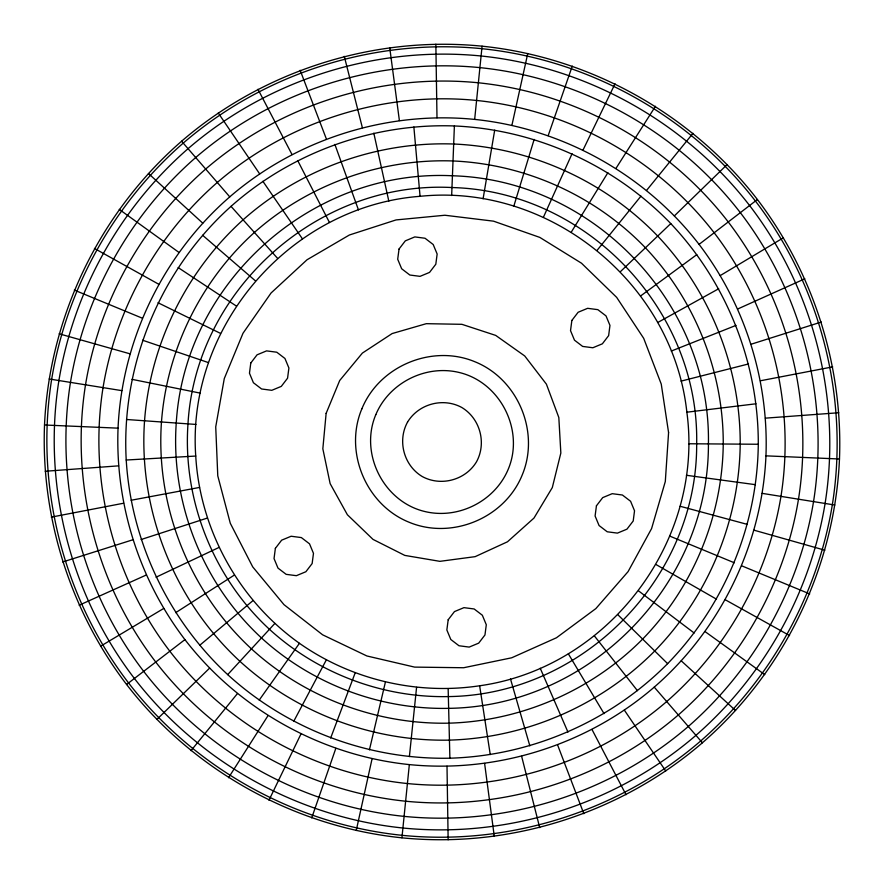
<?xml version="1.0" encoding="UTF-8"?>
<svg xmlns="http://www.w3.org/2000/svg" width="884" height="884" viewBox="0 0 884 884"><rect width="100%" height="100%" fill="white"/><g stroke="black" fill="none" stroke-linecap="round" stroke-linejoin="round"><path stroke-width="1.33" d="M126.224 460.023C120.887 365.225 160.347 269.731 231.033 206.348C291.808 152.346 373.136 123.075 454.387 125.959C535.616 129.44 614.402 164.999 670.768 223.586C726.692 282.604 758.549 362.948 758.284 444.254C757.4 525.549 724.394 605.429 667.63 663.652C610.446 721.432 531.162 755.853 449.89 758.196C368.606 759.909 287.698 729.488 227.696 674.625C168.115 619.308 131.163 541.174 126.224 460.023L195.74 456.056C200.005 529.969 239.056 600.457 299.444 643.298C351.324 679.752 416.939 695.211 479.636 685.774C608.347 667.74 704.36 540.986 686.857 412.198C672.956 282.979 549.34 182.944 420.066 196.314C290.46 206.06 186.524 326.417 195.74 456.056M451.658 195.519L454.387 125.959M44.52 425.005C49.294 316.837 99.837 212.204 181.596 141.219C263.554 70.466 374.341 35.426 482.078 46.178C589.783 57.239 691.299 113.782 757.411 199.519C813.656 273.267 843.082 366.319 839.48 458.995C834.706 567.163 784.163 671.796 702.404 742.781C620.446 813.534 509.659 848.574 401.922 837.822C294.217 826.761 192.701 770.218 126.589 684.481C70.344 610.734 40.918 517.681 44.52 425.005L118.047 428.154C121.948 339.997 163.142 254.714 229.763 196.867C296.56 139.197 386.861 110.644 474.664 119.406C562.445 128.423 645.176 174.502 699.067 244.382C744.903 304.483 768.881 380.319 765.953 455.846C762.052 544.003 720.858 629.286 654.237 687.133C587.44 744.803 497.139 773.356 409.336 764.594C321.555 755.577 238.824 709.498 184.933 639.618C139.097 579.517 115.119 503.681 118.047 428.154M401.922 837.822L409.336 764.594M474.664 119.406L482.078 46.178M409.391 756.605L416.574 687.354M483.095 198.778L494.697 130.136M356.241 830.496L372.109 758.627M511.891 125.373L527.759 53.504M369.424 749.853L385.402 682.083M513.858 206.038L534.146 139.429M311.721 817.91L335.821 748.372M548.179 135.628L572.279 66.09M330.66 738.041L355.169 672.879M543.45 217.166L572.081 153.694M268.957 800.241L300.969 733.974M583.031 150.026L615.043 83.759M293.709 721.377L326.351 659.873M571.362 231.984L607.883 172.7M228.536 777.732L268.029 715.62M615.971 168.38L655.464 106.268M259.211 700.117L299.444 643.298M597.164 250.249L640.955 196.126M191.01 750.682L237.442 693.575M646.558 190.425L692.99 133.318M227.696 674.625L274.869 623.419M156.866 719.454L209.618 668.127M674.381 215.873L727.134 164.546M620.402 271.664L670.768 223.586M199.707 645.309L253.045 600.556M126.589 684.481L184.933 639.618M699.067 244.382L757.411 199.519M640.723 295.875L696.813 254.636M175.706 612.656L234.326 575.086M100.566 646.226L163.728 608.446M720.272 275.554L783.434 237.774M657.784 322.483L718.681 288.759M156.059 577.208L219.011 547.439M79.162 605.209L146.291 575.009M804.838 278.791L737.709 308.991M671.288 351.058L736.007 325.389M141.12 539.527L207.353 518.057M132.854 539.781L62.676 561.981M751.146 344.219L821.324 322.019M681.034 381.126L748.505 363.954M51.305 517.129L123.583 503.228M760.417 380.772L832.695 366.871M131.119 500.256L199.552 487.427M686.857 412.198L755.975 403.789M45.228 471.26L118.633 465.846M765.367 418.154L838.772 412.74M688.658 443.757L758.284 444.254M765.953 455.846L839.48 458.995M126.511 419.491L195.961 424.442M686.415 475.283L755.4 484.675M49.172 378.971L121.848 390.64M762.152 493.36L834.827 505.029M131.981 379.335L200.226 393.126M680.15 506.267L747.367 524.4M59.151 333.798L129.981 353.81M754.019 530.19L824.849 550.202M142.545 340.207L208.458 362.606M74.3 290.085L142.324 318.185M669.973 536.19L734.317 562.777M741.676 565.815L809.7 593.915M158.015 302.748L220.525 333.401M94.422 248.426L158.722 284.228M725.278 599.772L789.578 635.574M656.061 564.567L716.482 599.164M178.159 267.576L236.238 305.963M119.241 209.375L178.955 252.415M705.045 631.585L764.759 674.625M638.624 590.932L694.128 632.977M202.624 235.266L255.321 280.769M148.435 173.485L202.745 223.155M681.255 660.845L735.565 710.515M617.971 614.855L667.63 663.652M277.465 258.227L231.033 206.348M181.596 141.219L229.763 196.867M654.237 687.133L702.404 742.781M594.413 635.939L637.441 690.68M262.891 181.308L302.317 238.691M218.271 113.019L259.664 173.883M624.336 710.117L665.729 770.981M568.368 653.84L604.037 713.631M257.973 89.273L292.018 154.523M591.982 729.477L626.027 794.727M297.698 160.545L329.467 222.503M540.234 668.26L567.97 732.118M300.173 70.289L326.406 139.053M557.594 744.947L583.827 813.711M334.881 144.401L358.462 209.917M510.499 678.967L529.836 745.853M344.285 56.344L362.363 127.683M521.637 756.317L539.715 827.656M373.81 133.153L388.827 201.132M479.636 685.774L490.255 754.582M389.711 47.603L399.391 120.567M484.609 763.433L494.289 836.397M413.867 126.965L420.066 196.314M448.155 688.592L449.89 758.196M435.856 44.2L436.994 117.793M447.006 766.207L448.144 839.8M144.545 420.773C138.236 510.068 174.159 600.623 239.94 661.331C296.516 713.056 372.805 741.742 449.437 740.118C526.068 737.919 600.822 705.465 654.746 650.978C708.25 596.092 739.378 520.775 740.206 444.122C740.461 367.468 710.416 291.709 657.696 236.061C604.546 180.822 530.267 147.308 453.68 144.015C377.07 141.296 300.383 168.899 243.089 219.818C186.17 271.167 150.28 344.34 144.545 420.773M161.463 421.988C155.518 506.201 189.397 591.606 251.443 648.856C304.792 697.631 376.739 724.692 449.017 723.156C521.284 721.09 591.783 690.47 642.635 639.088C693.1 587.33 722.449 516.289 723.245 444C723.488 371.711 695.144 300.262 645.419 247.785C595.297 195.684 525.24 164.07 453.017 160.965C380.761 158.413 308.45 184.436 254.404 232.459C200.723 280.88 166.877 349.898 161.463 421.988M176.248 423.038C170.623 502.819 202.701 583.716 261.487 637.95C312.03 684.161 380.175 709.797 448.641 708.349C589.462 706.438 709.023 584.722 708.416 443.89C711.034 303.09 593.208 179.684 452.431 175.772C311.776 168.656 184.668 282.46 176.248 423.038M187.983 423.878C182.612 500.134 213.276 577.462 269.454 629.298C317.765 673.464 382.905 697.962 448.354 696.581C582.523 695.111 697.575 577.992 696.658 443.812C699.476 309.665 586.114 190.922 451.967 187.541C317.986 180.413 195.662 289.919 187.983 423.878M668.58 432.585L665.309 481.515L651.585 528.588L628.071 571.628L595.86 608.59L556.445 637.773L511.692 657.795L463.669 667.74L414.629 667.111L366.882 655.972L322.638 634.822L283.985 604.656L252.713 566.876L230.293 523.273L217.773 475.857L215.729 426.861L224.282 378.573L243.001 333.257L271.034 293.013L307.057 259.752L349.39 235L396.054 219.928L444.862 215.243L493.548 221.166L539.815 237.409L581.506 263.211L616.678 297.389L643.685 338.318L661.254 384.098L668.58 432.585M326.13 413.369L322.837 448.796L330.141 483.625L347.379 514.742L373.026 539.406L404.795 555.406L439.878 561.34L475.15 556.655L507.471 541.793L533.98 518.068L552.312 487.57L560.843 453.039L558.821 417.513L546.411 384.175L524.731 355.965L495.692 335.401L461.89 324.317L426.309 323.677L392.131 333.566L362.385 353.081L339.71 380.496L326.13 413.369M51.648 379.369C34.763 485.625 63.129 597.562 128.578 682.956C194.27 768.152 295.146 824.341 402.176 835.325C509.228 846.01 619.33 811.192 700.769 740.891C770.207 680.293 817.391 595.573 832.352 504.631C849.237 398.375 820.871 286.438 755.422 201.044C689.73 115.848 588.854 59.659 481.824 48.675C374.772 37.99 264.67 72.808 183.231 143.109C113.793 203.707 66.609 288.427 51.648 379.369M58.908 380.54C42.333 484.819 70.168 594.667 134.401 678.47C198.878 762.085 297.875 817.225 402.916 828.01C507.98 838.496 616.026 804.329 695.951 735.322C764.107 675.862 810.418 592.711 825.092 503.46C841.667 399.181 813.832 289.333 749.599 205.53C685.122 121.915 586.125 66.775 481.084 55.99C376.02 45.504 267.974 79.67 188.049 148.678C119.892 208.138 73.582 291.289 58.908 380.54M70.466 382.385C54.388 483.526 81.383 590.059 143.672 671.343C206.204 752.439 302.229 805.91 404.099 816.374C505.991 826.54 610.778 793.401 688.293 726.482C754.395 668.812 799.302 588.169 813.534 501.615C829.612 400.474 802.617 293.941 740.328 212.657C677.796 131.561 581.771 78.09 479.901 67.626C378.009 57.46 273.222 90.599 195.707 157.518C129.605 215.188 84.698 295.831 70.466 382.385M85.516 384.805C70.09 481.846 95.991 584.07 155.761 662.05C215.762 739.864 307.886 791.169 405.634 801.213C503.405 810.971 603.949 779.169 678.315 714.957C741.742 659.619 784.837 582.247 798.484 499.195C813.91 402.154 788.009 299.93 728.239 221.95C668.238 144.136 576.114 92.831 478.366 82.787C380.595 73.029 280.051 104.831 205.685 169.043C142.258 224.381 99.163 301.753 85.516 384.805M103.041 387.612C88.378 479.879 112.997 577.075 169.838 651.232C226.879 725.211 314.483 774.008 407.413 783.544C500.377 792.826 595.982 762.594 666.702 701.542C727.002 648.922 767.975 575.351 780.959 496.388C795.622 404.121 771.003 306.925 714.161 232.768C657.121 158.788 569.517 109.992 476.587 100.456C383.623 91.174 288.018 121.406 217.298 182.458C156.998 235.078 116.025 308.649 103.041 387.612M250.791 363.004L249.465 373.214L253.41 382.728L261.587 388.982L271.797 390.319L281.3 386.374L287.565 378.197L288.902 367.987L284.946 358.473L276.78 352.219L266.57 350.882L257.056 354.827L250.791 363.004M275.366 548.367L274.04 558.577L277.985 568.092L286.162 574.346L296.372 575.683L305.875 571.738L312.14 563.561L313.477 553.351L309.522 543.837L301.356 537.582L291.145 536.245L281.631 540.19L275.366 548.367M399.038 249.034L397.701 259.244L401.656 268.758L409.833 275.023L420.044 276.349L429.547 272.405L435.812 264.228L437.149 254.017L433.193 244.514L425.027 238.249L414.817 236.912L405.303 240.868L399.038 249.034M448.188 619.772L446.851 629.983L450.807 639.486L458.973 645.751L469.183 647.088L478.697 643.132L484.962 634.966L486.299 624.756L482.344 615.242L474.167 608.977L463.956 607.651L454.453 611.595L448.188 619.772M571.86 320.439L570.523 330.649L574.478 340.163L582.644 346.418L592.855 347.755L602.369 343.81L608.634 335.633L609.96 325.423L606.015 315.908L597.838 309.654L587.628 308.317L578.125 312.262L571.86 320.439M596.435 505.803L595.098 516.013L599.054 525.527L607.22 531.781L617.43 533.118L626.944 529.173L633.209 520.996L634.535 510.786L630.59 501.272L622.413 495.018L612.203 493.681L602.7 497.626L596.435 505.803M375.811 414.651C359.368 453.437 383.435 501.405 424.353 511.405C458 519.803 494.808 501.338 508.189 469.349C524.632 430.563 500.565 382.595 459.647 372.595C426 364.197 389.192 382.661 375.811 414.651M361.843 408.883C343.843 451.669 365.865 504.698 408.883 522.157C451.669 540.157 504.698 518.135 522.157 475.117C540.157 432.331 518.135 379.302 475.117 361.843C432.331 343.843 379.302 365.865 361.843 408.883M407.524 422.143C397.225 440.862 403.833 465.437 422.143 476.476C440.862 486.775 465.437 480.167 476.476 461.857C486.775 443.138 480.167 418.563 461.857 407.524C443.138 397.225 418.563 403.833 407.524 422.143"/></g></svg>
